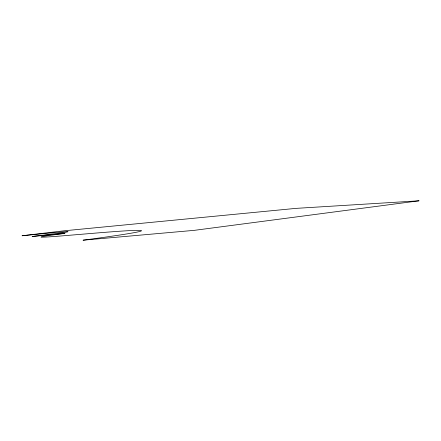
<?xml version="1.0" encoding="UTF-8"?>
<svg xmlns="http://www.w3.org/2000/svg" width="441" height="441" viewBox="0 0 441 441"><rect width="100%" height="100%" fill="white"/><g stroke="black" fill="none" stroke-linecap="round" stroke-linejoin="round"><path stroke-width="0.66" d="M418.95 200.809L194.349 230.34L83.062 240.191A311.969 5.127 -6.3 0 0 95.096 233.135L63.73 235.748A159.67 2.133 -6 0 1 64.948 233.383L32.127 236.492A96.893 1.114 -6.2 0 0 22.05 235.759L64.083 230.803L295.922 208.378L418.95 200.809"/></g></svg>
